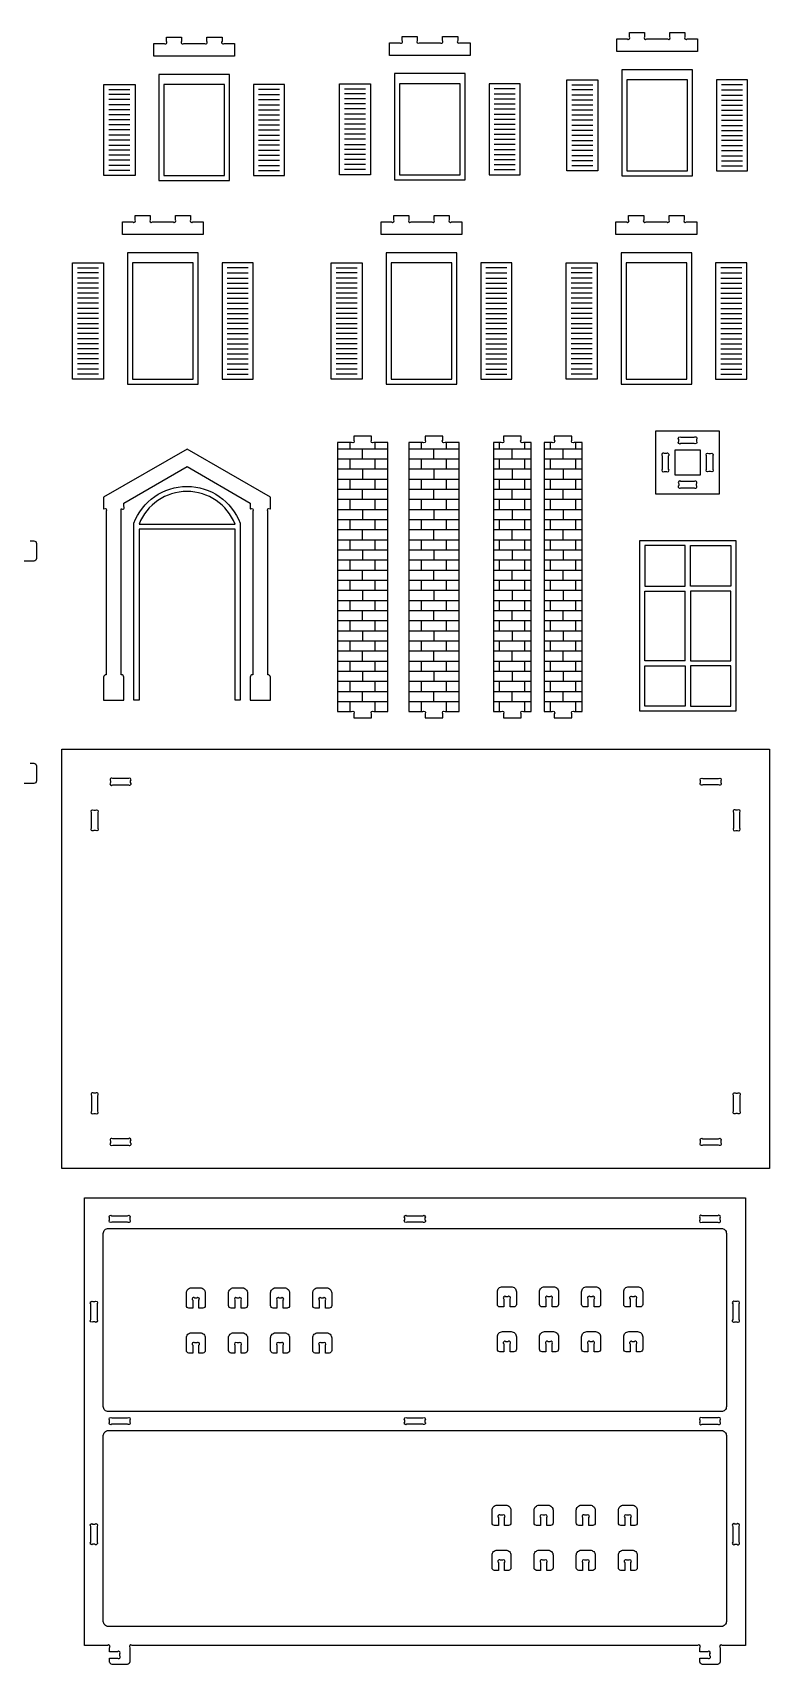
# Model space of a CAD drawing. Extents: x 7630.4 to 7674.1, y 670.5 to 702.8.
# Drawn here: x 7659.5 to 7674.08, y 670.5 to 702.78 of the extents above; entities that cross this region are included whole.
import ezdxf

# ---------------------------------------------------------------- set-up
doc = ezdxf.new("R2010")
doc.units = 0
doc.header["$MEASUREMENT"] = 0
doc.layers.add('LAYER1', color=18, linetype='CONTINUOUS')

msp = doc.modelspace()

# ---------------------------------------------------------------- linework, layer by layer
at = {"layer": 'LAYER1'}
for points in [[(7671.064, 702.405), (7671.064, 702.655), (7671.27, 702.655, 1), (7671.314, 702.7), (7671.314, 702.78), (7671.614, 702.78), (7671.614, 702.7, 1), (7671.658, 702.655), (7672.07, 702.655, 1), (7672.114, 702.7), (7672.114, 702.78), (7672.414, 702.78), (7672.414, 702.7, 1), (7672.458, 702.655), (7672.664, 702.655), (7672.664, 702.405)], [(7661.903, 702.315), (7661.903, 702.565), (7662.109, 702.565, 1), (7662.153, 702.609), (7662.153, 702.69), (7662.453, 702.69), (7662.453, 702.609, 1), (7662.497, 702.565), (7662.909, 702.565, 1), (7662.953, 702.609), (7662.953, 702.69), (7663.253, 702.69), (7663.253, 702.609, 1), (7663.297, 702.565), (7663.503, 702.565), (7663.503, 702.315)], [(7666.566, 702.329), (7666.566, 702.579), (7666.771, 702.579, 1), (7666.816, 702.623), (7666.816, 702.704), (7667.116, 702.704), (7667.116, 702.623, 1), (7667.16, 702.579), (7667.571, 702.579, 1), (7667.616, 702.623), (7667.616, 702.704), (7667.916, 702.704), (7667.916, 702.623, 1), (7667.96, 702.579), (7668.166, 702.579), (7668.166, 702.329)], [(7661.281, 698.786), (7661.281, 699.036), (7661.487, 699.036, 1), (7661.531, 699.08), (7661.531, 699.161), (7661.831, 699.161), (7661.831, 699.08, 1), (7661.875, 699.036), (7662.287, 699.036, 1), (7662.331, 699.08), (7662.331, 699.161), (7662.631, 699.161), (7662.631, 699.08, 1), (7662.675, 699.036), (7662.881, 699.036), (7662.881, 698.786)], [(7666.4, 698.786), (7666.4, 699.036), (7666.606, 699.036, 1), (7666.65, 699.08), (7666.65, 699.161), (7666.95, 699.161), (7666.95, 699.08, 1), (7666.994, 699.036), (7667.406, 699.036, 1), (7667.45, 699.08), (7667.45, 699.161), (7667.75, 699.161), (7667.75, 699.08, 1), (7667.794, 699.036), (7668, 699.036), (7668, 698.786)], [(7671.049, 698.786), (7671.049, 699.036), (7671.255, 699.036, 1), (7671.299, 699.08), (7671.299, 699.161), (7671.599, 699.161), (7671.599, 699.08, 1), (7671.643, 699.036), (7672.055, 699.036, 1), (7672.099, 699.08), (7672.099, 699.161), (7672.399, 699.161), (7672.399, 699.08, 1), (7672.443, 699.036), (7672.649, 699.036), (7672.649, 698.786)], [(7665.861, 694.8), (7665.861, 694.72, -1), (7665.817, 694.675), (7665.536, 694.675), (7665.536, 689.35), (7665.817, 689.35, -1), (7665.861, 689.306), (7665.861, 689.225), (7666.211, 689.225), (7666.211, 689.306, -1), (7666.256, 689.35), (7666.536, 689.35), (7666.536, 694.675), (7666.256, 694.675, -1), (7666.211, 694.72), (7666.211, 694.8)], [(7667.272, 694.8), (7667.272, 694.72, -1), (7667.227, 694.675), (7666.947, 694.675), (7666.947, 689.35), (7667.227, 689.35, -1), (7667.272, 689.306), (7667.272, 689.225), (7667.622, 689.225), (7667.622, 689.306, -1), (7667.666, 689.35), (7667.947, 689.35), (7667.947, 694.675), (7667.666, 694.675, -1), (7667.622, 694.72), (7667.622, 694.8)], [(7668.822, 694.8), (7668.822, 694.72, -1), (7668.778, 694.675), (7668.622, 694.675), (7668.622, 689.35), (7668.778, 689.35, -1), (7668.822, 689.306), (7668.822, 689.225), (7669.172, 689.225), (7669.172, 689.306, -1), (7669.216, 689.35), (7669.372, 689.35), (7669.372, 694.675), (7669.216, 694.675, -1), (7669.172, 694.72), (7669.172, 694.8)], [(7669.827, 694.8), (7669.827, 694.72, -1), (7669.783, 694.675), (7669.627, 694.675), (7669.627, 689.35), (7669.783, 689.35, -1), (7669.827, 689.306), (7669.827, 689.225), (7670.177, 689.225), (7670.177, 689.306, -1), (7670.221, 689.35), (7670.377, 689.35), (7670.377, 694.675), (7670.221, 694.675, -1), (7670.177, 694.72), (7670.177, 694.8)], [(7672.335, 694.777), (7672.596, 694.777, -1), (7672.64, 694.732), (7672.64, 694.696, -1), (7672.596, 694.652), (7672.335, 694.652, -1), (7672.29, 694.696), (7672.29, 694.732, -1)], [(7661.26, 690.078), (7661.26, 693.359), (7661.266, 693.359, 1), (7661.31, 693.404), (7661.31, 693.475), (7662.56, 694.197), (7663.81, 693.475), (7663.81, 693.359), (7663.816, 693.359, -1), (7663.86, 693.315), (7663.86, 690.078, 0.414214), (7663.81, 690.028), (7663.81, 689.578), (7664.21, 689.578), (7664.21, 690.028, 0.414214), (7664.16, 690.078), (7664.16, 693.315, -1), (7664.204, 693.359), (7664.21, 693.359), (7664.21, 693.59), (7662.56, 694.543), (7660.91, 693.59), (7660.91, 693.359), (7660.916, 693.359, -1), (7660.96, 693.315), (7660.96, 690.078, 0.414214), (7660.91, 690.028), (7660.91, 689.578), (7661.31, 689.578), (7661.31, 690.028, 0.414214)], [(7671.965, 694.407), (7671.965, 694.146, 1), (7672.01, 694.102), (7672.046, 694.102, 1), (7672.09, 694.146), (7672.09, 694.407, 1), (7672.046, 694.452), (7672.01, 694.452, 1)], [(7672.965, 694.407), (7672.965, 694.146, -1), (7672.921, 694.102), (7672.885, 694.102, -1), (7672.84, 694.146), (7672.84, 694.407, -1), (7672.885, 694.452), (7672.921, 694.452, -1)], [(7661.51, 689.578), (7661.51, 693.074, -0.694192), (7663.61, 693.074), (7663.61, 689.578), (7663.51, 689.578), (7663.51, 692.956), (7661.61, 692.956), (7661.61, 689.578)], [(7661.61, 693.056), (7663.51, 693.056, 0.681461)], [(7672.335, 693.777), (7672.596, 693.777, 1), (7672.64, 693.821), (7672.64, 693.857, 1), (7672.596, 693.902), (7672.335, 693.902, 1), (7672.29, 693.857), (7672.29, 693.821, 1)], [(7661.4, 688.024), (7661.089, 688.024, 1), (7661.044, 687.98), (7661.044, 687.944, 1), (7661.089, 687.899), (7661.4, 687.899, 1), (7661.444, 687.944), (7661.444, 687.98, 1)], [(7672.769, 688.024), (7673.08, 688.024, -1), (7673.124, 687.98), (7673.124, 687.944, -1), (7673.08, 687.899), (7672.769, 687.899, -1), (7672.724, 687.944), (7672.724, 687.98, -1)], [(7660.794, 687.355), (7660.794, 687.044, -1), (7660.75, 686.999), (7660.714, 686.999, -1), (7660.669, 687.044), (7660.669, 687.355, -1), (7660.714, 687.399), (7660.75, 687.399, -1)], [(7673.374, 687.355), (7673.374, 687.044, 1), (7673.419, 686.999), (7673.455, 686.999, 1), (7673.499, 687.044), (7673.499, 687.355, 1), (7673.455, 687.399), (7673.419, 687.399, 1)], [(7660.669, 681.755), (7660.669, 681.444, 1), (7660.714, 681.399), (7660.75, 681.399, 1), (7660.794, 681.444), (7660.794, 681.755, 1), (7660.75, 681.799), (7660.714, 681.799, 1)], [(7673.499, 681.755), (7673.499, 681.444, -1), (7673.455, 681.399), (7673.419, 681.399, -1), (7673.374, 681.444), (7673.374, 681.755, -1), (7673.419, 681.799), (7673.455, 681.799, -1)], [(7661.089, 680.774), (7661.4, 680.774, 1), (7661.444, 680.819), (7661.444, 680.855, 1), (7661.4, 680.899), (7661.089, 680.899, 1), (7661.044, 680.855), (7661.044, 680.819, 1)], [(7673.08, 680.774), (7672.769, 680.774, -1), (7672.724, 680.819), (7672.724, 680.855, -1), (7672.769, 680.899), (7673.08, 680.899, -1), (7673.124, 680.855), (7673.124, 680.819, -1)], [(7661.079, 670.502, -0.414214), (7661.029, 670.552), (7661.029, 670.627), (7661.184, 670.627, 1), (7661.229, 670.671), (7661.229, 670.707, 1), (7661.184, 670.752), (7661.029, 670.752), (7661.029, 670.832, 1), (7660.984, 670.877), (7660.529, 670.877), (7660.529, 679.729), (7673.609, 679.729), (7673.609, 670.877), (7673.153, 670.877, 1), (7673.109, 670.832), (7673.109, 670.552, -0.414214), (7673.059, 670.502), (7672.759, 670.502, -0.414214), (7672.709, 670.552), (7672.709, 670.627), (7672.864, 670.627, 1), (7672.909, 670.671), (7672.909, 670.707, 1), (7672.864, 670.752), (7672.709, 670.752), (7672.709, 670.832, 1), (7672.664, 670.877), (7661.473, 670.877, 1), (7661.429, 670.832), (7661.429, 670.552, -0.414214), (7661.379, 670.502)], [(7661.073, 679.377), (7661.384, 679.377, -1), (7661.429, 679.332), (7661.429, 679.296, -1), (7661.384, 679.252), (7661.073, 679.252, -1), (7661.029, 679.296), (7661.029, 679.332, -1)], [(7666.913, 679.377), (7667.224, 679.377, -1), (7667.269, 679.332), (7667.269, 679.296, -1), (7667.224, 679.252), (7666.913, 679.252, -1), (7666.869, 679.296), (7666.869, 679.332, -1)], [(7672.753, 679.252), (7673.064, 679.252, 1), (7673.109, 679.296), (7673.109, 679.332, 1), (7673.064, 679.377), (7672.753, 679.377, 1), (7672.709, 679.332), (7672.709, 679.296, 1)], [(7673.234, 679.027), (7673.234, 675.602, -0.414214), (7673.134, 675.502), (7661.004, 675.502, -0.414214), (7660.904, 675.602), (7660.904, 679.027, -0.414214), (7661.004, 679.127), (7673.134, 679.127, -0.414214)], [(7662.547, 677.599), (7662.547, 677.849, -0.414214), (7662.647, 677.949), (7662.822, 677.949, -0.414214), (7662.922, 677.849), (7662.922, 677.599, -0.414214), (7662.872, 677.549), (7662.797, 677.549), (7662.797, 677.704, 1), (7662.753, 677.749), (7662.716, 677.749, 1), (7662.672, 677.704), (7662.672, 677.549), (7662.597, 677.549, -0.414214)], [(7663.381, 677.599), (7663.381, 677.849, -0.414214), (7663.481, 677.949), (7663.656, 677.949, -0.414214), (7663.756, 677.849), (7663.756, 677.599, -0.414214), (7663.706, 677.549), (7663.631, 677.549), (7663.631, 677.704, 1), (7663.586, 677.749), (7663.55, 677.749, 1), (7663.506, 677.704), (7663.506, 677.549), (7663.431, 677.549, -0.414214)], [(7664.214, 677.599), (7664.214, 677.849, -0.414214), (7664.314, 677.949), (7664.489, 677.949, -0.414214), (7664.589, 677.849), (7664.589, 677.599, -0.414214), (7664.539, 677.549), (7664.464, 677.549), (7664.464, 677.704, 1), (7664.42, 677.749), (7664.383, 677.749, 1), (7664.339, 677.704), (7664.339, 677.549), (7664.264, 677.549, -0.414214)], [(7665.048, 677.599), (7665.048, 677.849, -0.414214), (7665.148, 677.949), (7665.323, 677.949, -0.414214), (7665.423, 677.849), (7665.423, 677.599, -0.414214), (7665.373, 677.549), (7665.298, 677.549), (7665.298, 677.704, 1), (7665.253, 677.749), (7665.217, 677.749, 1), (7665.173, 677.704), (7665.173, 677.549), (7665.098, 677.549, -0.414214)], [(7668.702, 677.623), (7668.702, 677.873, -0.414214), (7668.802, 677.973), (7668.977, 677.973, -0.414214), (7669.077, 677.873), (7669.077, 677.623, -0.414214), (7669.027, 677.573), (7668.952, 677.573), (7668.952, 677.729, 1), (7668.908, 677.773), (7668.871, 677.773, 1), (7668.827, 677.729), (7668.827, 677.573), (7668.752, 677.573, -0.414214)], [(7669.536, 677.623), (7669.536, 677.873, -0.414214), (7669.636, 677.973), (7669.811, 677.973, -0.414214), (7669.911, 677.873), (7669.911, 677.623, -0.414214), (7669.861, 677.573), (7669.786, 677.573), (7669.786, 677.729, 1), (7669.741, 677.773), (7669.705, 677.773, 1), (7669.661, 677.729), (7669.661, 677.573), (7669.586, 677.573, -0.414214)], [(7670.369, 677.623), (7670.369, 677.873, -0.414214), (7670.469, 677.973), (7670.644, 677.973, -0.414214), (7670.744, 677.873), (7670.744, 677.623, -0.414214), (7670.694, 677.573), (7670.619, 677.573), (7670.619, 677.729, 1), (7670.575, 677.773), (7670.538, 677.773, 1), (7670.494, 677.729), (7670.494, 677.573), (7670.419, 677.573, -0.414214)], [(7671.202, 677.623), (7671.202, 677.873, -0.414214), (7671.302, 677.973), (7671.477, 677.973, -0.414214), (7671.577, 677.873), (7671.577, 677.623, -0.414214), (7671.527, 677.573), (7671.452, 677.573), (7671.452, 677.729, 1), (7671.408, 677.773), (7671.372, 677.773, 1), (7671.327, 677.729), (7671.327, 677.573), (7671.252, 677.573, -0.414214)], [(7660.779, 677.632), (7660.779, 677.321, -1), (7660.734, 677.277), (7660.698, 677.277, -1), (7660.654, 677.321), (7660.654, 677.632, -1), (7660.698, 677.677), (7660.734, 677.677, -1)], [(7673.403, 677.277), (7673.439, 677.277, 1), (7673.484, 677.321), (7673.484, 677.632, 1), (7673.439, 677.677), (7673.403, 677.677, 1), (7673.359, 677.632), (7673.359, 677.321, 1)], [(7662.547, 676.71), (7662.547, 676.96, -0.414214), (7662.647, 677.06), (7662.822, 677.06, -0.414214), (7662.922, 676.96), (7662.922, 676.71, -0.414214), (7662.872, 676.66), (7662.797, 676.66), (7662.797, 676.815, 1), (7662.753, 676.86), (7662.716, 676.86, 1), (7662.672, 676.815), (7662.672, 676.66), (7662.597, 676.66, -0.414214)], [(7663.381, 676.71), (7663.381, 676.96, -0.414214), (7663.481, 677.06), (7663.656, 677.06, -0.414214), (7663.756, 676.96), (7663.756, 676.71, -0.414214), (7663.706, 676.66), (7663.631, 676.66), (7663.631, 676.815, 1), (7663.586, 676.86), (7663.55, 676.86, 1), (7663.506, 676.815), (7663.506, 676.66), (7663.431, 676.66, -0.414214)], [(7664.214, 676.71), (7664.214, 676.96, -0.414214), (7664.314, 677.06), (7664.489, 677.06, -0.414214), (7664.589, 676.96), (7664.589, 676.71, -0.414214), (7664.539, 676.66), (7664.464, 676.66), (7664.464, 676.815, 1), (7664.42, 676.86), (7664.383, 676.86, 1), (7664.339, 676.815), (7664.339, 676.66), (7664.264, 676.66, -0.414214)], [(7665.048, 676.71), (7665.048, 676.96, -0.414214), (7665.148, 677.06), (7665.323, 677.06, -0.414214), (7665.423, 676.96), (7665.423, 676.71, -0.414214), (7665.373, 676.66), (7665.298, 676.66), (7665.298, 676.815, 1), (7665.253, 676.86), (7665.217, 676.86, 1), (7665.173, 676.815), (7665.173, 676.66), (7665.098, 676.66, -0.414214)], [(7668.702, 676.734), (7668.702, 676.984, -0.414214), (7668.802, 677.084), (7668.977, 677.084, -0.414214), (7669.077, 676.984), (7669.077, 676.734, -0.414214), (7669.027, 676.684), (7668.952, 676.684), (7668.952, 676.84, 1), (7668.908, 676.884), (7668.871, 676.884, 1), (7668.827, 676.84), (7668.827, 676.684), (7668.752, 676.684, -0.414214)], [(7669.536, 676.734), (7669.536, 676.984, -0.414214), (7669.636, 677.084), (7669.811, 677.084, -0.414214), (7669.911, 676.984), (7669.911, 676.734, -0.414214), (7669.861, 676.684), (7669.786, 676.684), (7669.786, 676.84, 1), (7669.741, 676.884), (7669.705, 676.884, 1), (7669.661, 676.84), (7669.661, 676.684), (7669.586, 676.684, -0.414214)], [(7670.369, 676.734), (7670.369, 676.984, -0.414214), (7670.469, 677.084), (7670.644, 677.084, -0.414214), (7670.744, 676.984), (7670.744, 676.734, -0.414214), (7670.694, 676.684), (7670.619, 676.684), (7670.619, 676.84, 1), (7670.575, 676.884), (7670.538, 676.884, 1), (7670.494, 676.84), (7670.494, 676.684), (7670.419, 676.684, -0.414214)], [(7671.202, 676.734), (7671.202, 676.984, -0.414214), (7671.302, 677.084), (7671.477, 677.084, -0.414214), (7671.577, 676.984), (7671.577, 676.734, -0.414214), (7671.527, 676.684), (7671.452, 676.684), (7671.452, 676.84, 1), (7671.408, 676.884), (7671.372, 676.884, 1), (7671.327, 676.84), (7671.327, 676.684), (7671.252, 676.684, -0.414214)], [(7661.384, 675.252), (7661.073, 675.252, -1), (7661.029, 675.296), (7661.029, 675.332, -1), (7661.073, 675.377), (7661.384, 675.377, -1), (7661.429, 675.332), (7661.429, 675.296, -1)], [(7666.913, 675.377), (7667.224, 675.377, -1), (7667.269, 675.332), (7667.269, 675.296, -1), (7667.224, 675.252), (7666.913, 675.252, -1), (7666.869, 675.296), (7666.869, 675.332, -1)], [(7672.753, 675.252), (7673.064, 675.252, 1), (7673.109, 675.296), (7673.109, 675.332, 1), (7673.064, 675.377), (7672.753, 675.377, 1), (7672.709, 675.332), (7672.709, 675.296, 1)], [(7660.904, 675.027, -0.414214), (7661.004, 675.127), (7673.134, 675.127, -0.414214), (7673.234, 675.027), (7673.234, 671.352, -0.414214), (7673.134, 671.252), (7661.004, 671.252, -0.414214), (7660.904, 671.352)], [(7668.596, 673.3), (7668.596, 673.55, -0.414214), (7668.696, 673.65), (7668.871, 673.65, -0.414214), (7668.971, 673.55), (7668.971, 673.3, -0.414214), (7668.921, 673.25), (7668.846, 673.25), (7668.846, 673.406, 1), (7668.802, 673.45), (7668.765, 673.45, 1), (7668.721, 673.406), (7668.721, 673.25), (7668.646, 673.25, -0.414214)], [(7669.429, 673.3), (7669.429, 673.55, -0.414214), (7669.529, 673.65), (7669.704, 673.65, -0.414214), (7669.804, 673.55), (7669.804, 673.3, -0.414214), (7669.754, 673.25), (7669.679, 673.25), (7669.679, 673.406, 1), (7669.635, 673.45), (7669.599, 673.45, 1), (7669.554, 673.406), (7669.554, 673.25), (7669.479, 673.25, -0.414214)], [(7670.263, 673.3), (7670.263, 673.55, -0.414214), (7670.363, 673.65), (7670.538, 673.65, -0.414214), (7670.638, 673.55), (7670.638, 673.3, -0.414214), (7670.588, 673.25), (7670.513, 673.25), (7670.513, 673.406, 1), (7670.469, 673.45), (7670.432, 673.45, 1), (7670.388, 673.406), (7670.388, 673.25), (7670.313, 673.25, -0.414214)], [(7671.096, 673.3), (7671.096, 673.55, -0.414214), (7671.196, 673.65), (7671.371, 673.65, -0.414214), (7671.471, 673.55), (7671.471, 673.3, -0.414214), (7671.421, 673.25), (7671.346, 673.25), (7671.346, 673.406, 1), (7671.302, 673.45), (7671.266, 673.45, 1), (7671.221, 673.406), (7671.221, 673.25), (7671.146, 673.25, -0.414214)], [(7660.779, 673.232), (7660.779, 672.921, -1), (7660.734, 672.877), (7660.698, 672.877, -1), (7660.654, 672.921), (7660.654, 673.232, -1), (7660.698, 673.277), (7660.734, 673.277, -1)], [(7673.359, 673.232), (7673.359, 672.921, 1), (7673.403, 672.877), (7673.439, 672.877, 1), (7673.484, 672.921), (7673.484, 673.232, 1), (7673.439, 673.277), (7673.403, 673.277, 1)], [(7668.596, 672.411), (7668.596, 672.661, -0.414214), (7668.696, 672.761), (7668.871, 672.761, -0.414214), (7668.971, 672.661), (7668.971, 672.411, -0.414214), (7668.921, 672.361), (7668.846, 672.361), (7668.846, 672.517, 1), (7668.802, 672.561), (7668.765, 672.561, 1), (7668.721, 672.517), (7668.721, 672.361), (7668.646, 672.361, -0.414214)], [(7669.429, 672.411), (7669.429, 672.661, -0.414214), (7669.529, 672.761), (7669.704, 672.761, -0.414214), (7669.804, 672.661), (7669.804, 672.411, -0.414214), (7669.754, 672.361), (7669.679, 672.361), (7669.679, 672.517, 1), (7669.635, 672.561), (7669.599, 672.561, 1), (7669.554, 672.517), (7669.554, 672.361), (7669.479, 672.361, -0.414214)], [(7670.263, 672.411), (7670.263, 672.661, -0.414214), (7670.363, 672.761), (7670.538, 672.761, -0.414214), (7670.638, 672.661), (7670.638, 672.411, -0.414214), (7670.588, 672.361), (7670.513, 672.361), (7670.513, 672.517, 1), (7670.469, 672.561), (7670.432, 672.561, 1), (7670.388, 672.517), (7670.388, 672.361), (7670.313, 672.361, -0.414214)], [(7671.096, 672.411), (7671.096, 672.661, -0.414214), (7671.196, 672.761), (7671.371, 672.761, -0.414214), (7671.471, 672.661), (7671.471, 672.411, -0.414214), (7671.421, 672.361), (7671.346, 672.361), (7671.346, 672.517, 1), (7671.302, 672.561), (7671.266, 672.561, 1), (7671.221, 672.517), (7671.221, 672.361), (7671.146, 672.361, -0.414214)]]:
    msp.add_lwpolyline(points, format="xyb", close=True, dxfattribs=at)
for points in [[(7660.914, 701.755), (7661.531, 701.755), (7661.531, 699.955), (7660.914, 699.955)], [(7663.403, 701.955), (7662.003, 701.955), (7662.003, 699.855), (7663.403, 699.855)], [(7663.303, 701.755), (7662.103, 701.755), (7662.103, 699.955), (7663.303, 699.955)], [(7664.491, 701.755), (7663.875, 701.755), (7663.875, 699.955), (7664.491, 699.955)], [(7665.577, 701.77), (7666.194, 701.77), (7666.194, 699.97), (7665.577, 699.97)], [(7668.066, 701.97), (7666.666, 701.97), (7666.666, 699.87), (7668.066, 699.87)], [(7667.966, 701.77), (7666.766, 701.77), (7666.766, 699.97), (7667.966, 699.97)], [(7669.154, 701.77), (7668.538, 701.77), (7668.538, 699.97), (7669.154, 699.97)], [(7670.076, 701.846), (7670.692, 701.846), (7670.692, 700.046), (7670.076, 700.046)], [(7672.564, 702.046), (7671.164, 702.046), (7671.164, 699.946), (7672.564, 699.946)], [(7672.464, 701.846), (7671.264, 701.846), (7671.264, 700.046), (7672.464, 700.046)], [(7673.652, 701.846), (7673.036, 701.846), (7673.036, 700.046), (7673.652, 700.046)], [(7660.293, 698.226), (7660.909, 698.226), (7660.909, 695.926), (7660.293, 695.926)], [(7662.781, 698.426), (7661.381, 698.426), (7661.381, 695.826), (7662.781, 695.826)], [(7662.681, 698.226), (7661.481, 698.226), (7661.481, 695.926), (7662.681, 695.926)], [(7663.87, 698.226), (7663.253, 698.226), (7663.253, 695.926), (7663.87, 695.926)], [(7665.412, 698.226), (7666.028, 698.226), (7666.028, 695.926), (7665.412, 695.926)], [(7667.9, 698.426), (7666.5, 698.426), (7666.5, 695.826), (7667.9, 695.826)], [(7667.8, 698.226), (7666.6, 698.226), (7666.6, 695.926), (7667.8, 695.926)], [(7668.988, 698.226), (7668.372, 698.226), (7668.372, 695.926), (7668.988, 695.926)], [(7670.06, 698.226), (7670.677, 698.226), (7670.677, 695.926), (7670.06, 695.926)], [(7672.549, 698.426), (7671.149, 698.426), (7671.149, 695.826), (7672.549, 695.826)], [(7672.449, 698.226), (7671.249, 698.226), (7671.249, 695.926), (7672.449, 695.926)], [(7673.637, 698.226), (7673.021, 698.226), (7673.021, 695.926), (7673.637, 695.926)], [(7673.09, 694.902), (7673.09, 693.652), (7671.84, 693.652), (7671.84, 694.902)], [(7672.217, 694.525), (7672.714, 694.525), (7672.714, 694.028), (7672.217, 694.028)], [(7671.521, 692.733), (7673.421, 692.733), (7673.421, 689.355), (7671.521, 689.355)], [(7671.621, 692.633), (7671.621, 691.833), (7672.421, 691.833), (7672.421, 692.633)], [(7672.521, 691.833), (7672.521, 692.633), (7673.321, 692.633), (7673.321, 691.833)], [(7672.521, 690.355), (7673.321, 690.355), (7673.321, 691.733), (7672.521, 691.733)], [(7671.621, 690.255), (7672.421, 690.255), (7672.421, 689.455), (7671.621, 689.455)], [(7672.521, 689.455), (7673.321, 689.455), (7673.321, 690.255), (7672.521, 690.255)], [(7660.084, 688.609), (7674.084, 688.609), (7674.084, 680.314), (7660.084, 680.314)]]:
    msp.add_lwpolyline(points, close=True, dxfattribs=at)
for points in [[(7670.176, 701.746), (7670.592, 701.746)], [(7673.552, 701.746), (7673.136, 701.746)], [(7661.014, 701.655), (7661.431, 701.655)], [(7661.431, 701.555), (7661.014, 701.555)], [(7661.431, 701.455), (7661.014, 701.455)], [(7664.391, 701.655), (7663.975, 701.655)], [(7663.975, 701.555), (7664.391, 701.555)], [(7663.975, 701.455), (7664.391, 701.455)], [(7665.677, 701.67), (7666.094, 701.67)], [(7666.094, 701.57), (7665.677, 701.57)], [(7666.094, 701.47), (7665.677, 701.47)], [(7669.054, 701.67), (7668.638, 701.67)], [(7668.638, 701.57), (7669.054, 701.57)], [(7668.638, 701.47), (7669.054, 701.47)], [(7670.592, 701.646), (7670.176, 701.646)], [(7670.592, 701.546), (7670.176, 701.546)], [(7670.592, 701.446), (7670.176, 701.446)], [(7673.136, 701.646), (7673.552, 701.646)], [(7673.136, 701.546), (7673.552, 701.546)], [(7673.136, 701.446), (7673.552, 701.446)], [(7661.431, 701.355), (7661.014, 701.355)], [(7661.431, 701.255), (7661.014, 701.255)], [(7661.431, 701.155), (7661.014, 701.155)], [(7663.975, 701.355), (7664.391, 701.355)], [(7663.975, 701.255), (7664.391, 701.255)], [(7663.975, 701.155), (7664.391, 701.155)], [(7666.094, 701.37), (7665.677, 701.37)], [(7666.094, 701.27), (7665.677, 701.27)], [(7666.094, 701.17), (7665.677, 701.17)], [(7668.638, 701.37), (7669.054, 701.37)], [(7668.638, 701.27), (7669.054, 701.27)], [(7668.638, 701.17), (7669.054, 701.17)], [(7670.592, 701.346), (7670.176, 701.346)], [(7670.592, 701.246), (7670.176, 701.246)], [(7670.592, 701.146), (7670.176, 701.146)], [(7673.136, 701.346), (7673.552, 701.346)], [(7673.136, 701.246), (7673.552, 701.246)], [(7673.136, 701.146), (7673.552, 701.146)], [(7661.431, 701.055), (7661.014, 701.055)], [(7661.431, 700.955), (7661.014, 700.955)], [(7661.431, 700.855), (7661.014, 700.855)], [(7663.975, 701.055), (7664.391, 701.055)], [(7663.975, 700.955), (7664.391, 700.955)], [(7663.975, 700.855), (7664.391, 700.855)], [(7666.094, 701.07), (7665.677, 701.07)], [(7666.094, 700.97), (7665.677, 700.97)], [(7666.094, 700.87), (7665.677, 700.87)], [(7668.638, 701.07), (7669.054, 701.07)], [(7668.638, 700.97), (7669.054, 700.97)], [(7668.638, 700.87), (7669.054, 700.87)], [(7670.592, 701.046), (7670.176, 701.046)], [(7670.592, 700.946), (7670.176, 700.946)], [(7670.592, 700.846), (7670.176, 700.846)], [(7673.136, 701.046), (7673.552, 701.046)], [(7673.136, 700.946), (7673.552, 700.946)], [(7673.136, 700.846), (7673.552, 700.846)], [(7661.431, 700.755), (7661.014, 700.755)], [(7661.431, 700.655), (7661.014, 700.655)], [(7661.014, 700.555), (7661.431, 700.555)], [(7661.431, 700.455), (7661.014, 700.455)], [(7663.975, 700.755), (7664.391, 700.755)], [(7663.975, 700.655), (7664.391, 700.655)], [(7664.391, 700.555), (7663.975, 700.555)], [(7663.975, 700.455), (7664.391, 700.455)], [(7666.094, 700.77), (7665.677, 700.77)], [(7666.094, 700.67), (7665.677, 700.67)], [(7665.677, 700.57), (7666.094, 700.57)], [(7666.094, 700.47), (7665.677, 700.47)], [(7668.638, 700.77), (7669.054, 700.77)], [(7668.638, 700.67), (7669.054, 700.67)], [(7669.054, 700.57), (7668.638, 700.57)], [(7668.638, 700.47), (7669.054, 700.47)], [(7670.592, 700.746), (7670.176, 700.746)], [(7670.176, 700.646), (7670.592, 700.646)], [(7670.592, 700.546), (7670.176, 700.546)], [(7673.136, 700.746), (7673.552, 700.746)], [(7673.552, 700.646), (7673.136, 700.646)], [(7673.136, 700.546), (7673.552, 700.546)], [(7661.431, 700.355), (7661.014, 700.355)], [(7661.431, 700.255), (7661.014, 700.255)], [(7661.431, 700.155), (7661.014, 700.155)], [(7663.975, 700.355), (7664.391, 700.355)], [(7663.975, 700.255), (7664.391, 700.255)], [(7663.975, 700.155), (7664.391, 700.155)], [(7666.094, 700.37), (7665.677, 700.37)], [(7666.094, 700.27), (7665.677, 700.27)], [(7666.094, 700.17), (7665.677, 700.17)], [(7668.638, 700.37), (7669.054, 700.37)], [(7668.638, 700.27), (7669.054, 700.27)], [(7668.638, 700.17), (7669.054, 700.17)], [(7670.592, 700.446), (7670.176, 700.446)], [(7670.592, 700.346), (7670.176, 700.346)], [(7670.592, 700.246), (7670.176, 700.246)], [(7670.592, 700.146), (7670.176, 700.146)], [(7673.136, 700.446), (7673.552, 700.446)], [(7673.136, 700.346), (7673.552, 700.346)], [(7673.136, 700.246), (7673.552, 700.246)], [(7673.136, 700.146), (7673.552, 700.146)], [(7661.431, 700.055), (7661.014, 700.055)], [(7663.975, 700.055), (7664.391, 700.055)], [(7666.094, 700.07), (7665.677, 700.07)], [(7668.638, 700.07), (7669.054, 700.07)], [(7660.393, 698.126), (7660.809, 698.126)], [(7660.809, 698.026), (7660.393, 698.026)], [(7660.809, 697.926), (7660.393, 697.926)], [(7663.77, 698.126), (7663.353, 698.126)], [(7663.353, 698.026), (7663.77, 698.026)], [(7663.353, 697.926), (7663.77, 697.926)], [(7665.512, 698.126), (7665.928, 698.126)], [(7665.928, 698.026), (7665.512, 698.026)], [(7665.928, 697.926), (7665.512, 697.926)], [(7668.888, 698.126), (7668.472, 698.126)], [(7668.472, 698.026), (7668.888, 698.026)], [(7668.472, 697.926), (7668.888, 697.926)], [(7670.16, 698.126), (7670.577, 698.126)], [(7670.577, 698.026), (7670.16, 698.026)], [(7670.577, 697.926), (7670.16, 697.926)], [(7673.537, 698.126), (7673.121, 698.126)], [(7673.121, 698.026), (7673.537, 698.026)], [(7673.121, 697.926), (7673.537, 697.926)], [(7660.809, 697.826), (7660.393, 697.826)], [(7660.809, 697.726), (7660.393, 697.726)], [(7660.809, 697.626), (7660.393, 697.626)], [(7663.353, 697.826), (7663.77, 697.826)], [(7663.353, 697.726), (7663.77, 697.726)], [(7663.353, 697.626), (7663.77, 697.626)], [(7665.928, 697.826), (7665.512, 697.826)], [(7665.928, 697.726), (7665.512, 697.726)], [(7665.928, 697.626), (7665.512, 697.626)], [(7668.472, 697.826), (7668.888, 697.826)], [(7668.472, 697.726), (7668.888, 697.726)], [(7668.472, 697.626), (7668.888, 697.626)], [(7670.577, 697.826), (7670.16, 697.826)], [(7670.577, 697.726), (7670.16, 697.726)], [(7670.577, 697.626), (7670.16, 697.626)], [(7673.121, 697.826), (7673.537, 697.826)], [(7673.121, 697.726), (7673.537, 697.726)], [(7673.121, 697.626), (7673.537, 697.626)], [(7660.809, 697.526), (7660.393, 697.526)], [(7660.809, 697.426), (7660.393, 697.426)], [(7660.809, 697.326), (7660.393, 697.326)], [(7660.809, 697.226), (7660.393, 697.226)], [(7663.353, 697.526), (7663.77, 697.526)], [(7663.353, 697.426), (7663.77, 697.426)], [(7663.353, 697.326), (7663.77, 697.326)], [(7663.353, 697.226), (7663.77, 697.226)], [(7665.928, 697.526), (7665.512, 697.526)], [(7665.928, 697.426), (7665.512, 697.426)], [(7665.928, 697.326), (7665.512, 697.326)], [(7665.928, 697.226), (7665.512, 697.226)], [(7668.472, 697.526), (7668.888, 697.526)], [(7668.472, 697.426), (7668.888, 697.426)], [(7668.472, 697.326), (7668.888, 697.326)], [(7668.472, 697.226), (7668.888, 697.226)], [(7670.577, 697.526), (7670.16, 697.526)], [(7670.577, 697.426), (7670.16, 697.426)], [(7670.577, 697.326), (7670.16, 697.326)], [(7670.577, 697.226), (7670.16, 697.226)], [(7673.121, 697.526), (7673.537, 697.526)], [(7673.121, 697.426), (7673.537, 697.426)], [(7673.121, 697.326), (7673.537, 697.326)], [(7673.121, 697.226), (7673.537, 697.226)], [(7660.809, 697.126), (7660.393, 697.126)], [(7660.393, 697.026), (7660.809, 697.026)], [(7660.809, 696.926), (7660.393, 696.926)], [(7663.353, 697.126), (7663.77, 697.126)], [(7663.77, 697.026), (7663.353, 697.026)], [(7663.353, 696.926), (7663.77, 696.926)], [(7665.928, 697.126), (7665.512, 697.126)], [(7665.512, 697.026), (7665.928, 697.026)], [(7665.928, 696.926), (7665.512, 696.926)], [(7668.472, 697.126), (7668.888, 697.126)], [(7668.888, 697.026), (7668.472, 697.026)], [(7668.472, 696.926), (7668.888, 696.926)], [(7670.577, 697.126), (7670.16, 697.126)], [(7670.16, 697.026), (7670.577, 697.026)], [(7670.577, 696.926), (7670.16, 696.926)], [(7673.121, 697.126), (7673.537, 697.126)], [(7673.537, 697.026), (7673.121, 697.026)], [(7673.121, 696.926), (7673.537, 696.926)], [(7660.809, 696.826), (7660.393, 696.826)], [(7660.809, 696.726), (7660.393, 696.726)], [(7660.809, 696.626), (7660.393, 696.626)], [(7663.353, 696.826), (7663.77, 696.826)], [(7663.353, 696.726), (7663.77, 696.726)], [(7663.353, 696.626), (7663.77, 696.626)], [(7665.928, 696.826), (7665.512, 696.826)], [(7665.928, 696.726), (7665.512, 696.726)], [(7665.928, 696.626), (7665.512, 696.626)], [(7668.472, 696.826), (7668.888, 696.826)], [(7668.472, 696.726), (7668.888, 696.726)], [(7668.472, 696.626), (7668.888, 696.626)], [(7670.577, 696.826), (7670.16, 696.826)], [(7670.577, 696.726), (7670.16, 696.726)], [(7670.577, 696.626), (7670.16, 696.626)], [(7673.121, 696.826), (7673.537, 696.826)], [(7673.121, 696.726), (7673.537, 696.726)], [(7673.121, 696.626), (7673.537, 696.626)], [(7660.809, 696.526), (7660.393, 696.526)], [(7660.809, 696.426), (7660.393, 696.426)], [(7660.809, 696.326), (7660.393, 696.326)], [(7663.353, 696.526), (7663.77, 696.526)], [(7663.353, 696.426), (7663.77, 696.426)], [(7663.353, 696.326), (7663.77, 696.326)], [(7665.928, 696.526), (7665.512, 696.526)], [(7665.928, 696.426), (7665.512, 696.426)], [(7665.928, 696.326), (7665.512, 696.326)], [(7668.472, 696.526), (7668.888, 696.526)], [(7668.472, 696.426), (7668.888, 696.426)], [(7668.472, 696.326), (7668.888, 696.326)], [(7670.577, 696.526), (7670.16, 696.526)], [(7670.577, 696.426), (7670.16, 696.426)], [(7670.577, 696.326), (7670.16, 696.326)], [(7673.121, 696.526), (7673.537, 696.526)], [(7673.121, 696.426), (7673.537, 696.426)], [(7673.121, 696.326), (7673.537, 696.326)], [(7660.809, 696.226), (7660.393, 696.226)], [(7660.809, 696.126), (7660.393, 696.126)], [(7660.809, 696.026), (7660.393, 696.026)], [(7663.353, 696.226), (7663.77, 696.226)], [(7663.353, 696.126), (7663.77, 696.126)], [(7663.353, 696.026), (7663.77, 696.026)], [(7665.928, 696.226), (7665.512, 696.226)], [(7665.928, 696.126), (7665.512, 696.126)], [(7665.928, 696.026), (7665.512, 696.026)], [(7668.472, 696.226), (7668.888, 696.226)], [(7668.472, 696.126), (7668.888, 696.126)], [(7668.472, 696.026), (7668.888, 696.026)], [(7670.577, 696.226), (7670.16, 696.226)], [(7670.577, 696.126), (7670.16, 696.126)], [(7670.577, 696.026), (7670.16, 696.026)], [(7673.121, 696.226), (7673.537, 696.226)], [(7673.121, 696.126), (7673.537, 696.126)], [(7673.121, 696.026), (7673.537, 696.026)], [(7665.786, 694.55), (7665.786, 694.675)], [(7666.286, 694.55), (7666.286, 694.675)], [(7667.197, 694.55), (7667.197, 694.675)], [(7667.697, 694.55), (7667.697, 694.675)], [(7668.747, 694.55), (7668.747, 694.675)], [(7669.247, 694.55), (7669.247, 694.675)], [(7669.752, 694.55), (7669.752, 694.675)], [(7670.252, 694.55), (7670.252, 694.675)], [(7665.536, 694.55), (7666.536, 694.55)], [(7665.536, 694.35), (7666.536, 694.35)], [(7665.786, 694.15), (7665.786, 694.35)], [(7666.036, 694.35), (7666.036, 694.55)], [(7666.286, 694.15), (7666.286, 694.35)], [(7666.947, 694.55), (7667.947, 694.55)], [(7666.947, 694.35), (7667.947, 694.35)], [(7667.197, 694.15), (7667.197, 694.35)], [(7667.447, 694.35), (7667.447, 694.55)], [(7667.697, 694.15), (7667.697, 694.35)], [(7668.622, 694.55), (7669.372, 694.55)], [(7668.622, 694.35), (7669.372, 694.35)], [(7668.747, 694.15), (7668.747, 694.35)], [(7668.997, 694.35), (7668.997, 694.55)], [(7669.247, 694.15), (7669.247, 694.35)], [(7669.627, 694.55), (7670.377, 694.55)], [(7669.627, 694.35), (7670.377, 694.35)], [(7669.752, 694.15), (7669.752, 694.35)], [(7670.002, 694.35), (7670.002, 694.55)], [(7670.252, 694.15), (7670.252, 694.35)], [(7665.536, 694.15), (7666.536, 694.15)], [(7666.036, 694.15), (7666.036, 693.95)], [(7666.947, 694.15), (7667.947, 694.15)], [(7667.447, 694.15), (7667.447, 693.95)], [(7668.622, 694.15), (7669.372, 694.15)], [(7668.997, 694.15), (7668.997, 693.95)], [(7669.627, 694.15), (7670.377, 694.15)], [(7670.002, 694.15), (7670.002, 693.95)], [(7665.536, 693.95), (7666.536, 693.95)], [(7665.536, 693.75), (7666.536, 693.75)], [(7665.786, 693.75), (7665.786, 693.95)], [(7666.036, 693.55), (7666.036, 693.75)], [(7666.286, 693.75), (7666.286, 693.95)], [(7666.947, 693.95), (7667.947, 693.95)], [(7666.947, 693.75), (7667.947, 693.75)], [(7667.197, 693.75), (7667.197, 693.95)], [(7667.447, 693.55), (7667.447, 693.75)], [(7667.697, 693.75), (7667.697, 693.95)], [(7668.622, 693.95), (7669.372, 693.95)], [(7668.622, 693.75), (7669.372, 693.75)], [(7668.747, 693.75), (7668.747, 693.95)], [(7668.997, 693.55), (7668.997, 693.75)], [(7669.247, 693.75), (7669.247, 693.95)], [(7669.627, 693.95), (7670.377, 693.95)], [(7669.627, 693.75), (7670.377, 693.75)], [(7669.752, 693.75), (7669.752, 693.95)], [(7670.002, 693.55), (7670.002, 693.75)], [(7670.252, 693.75), (7670.252, 693.95)], [(7665.536, 693.55), (7666.536, 693.55)], [(7665.536, 693.35), (7666.536, 693.35)], [(7665.786, 693.35), (7665.786, 693.55)], [(7666.036, 693.35), (7666.036, 693.15)], [(7666.286, 693.35), (7666.286, 693.55)], [(7666.947, 693.55), (7667.947, 693.55)], [(7666.947, 693.35), (7667.947, 693.35)], [(7667.197, 693.35), (7667.197, 693.55)], [(7667.447, 693.35), (7667.447, 693.15)], [(7667.697, 693.35), (7667.697, 693.55)], [(7668.622, 693.55), (7669.372, 693.55)], [(7668.622, 693.35), (7669.372, 693.35)], [(7668.747, 693.35), (7668.747, 693.55)], [(7668.997, 693.35), (7668.997, 693.15)], [(7669.247, 693.35), (7669.247, 693.55)], [(7669.627, 693.55), (7670.377, 693.55)], [(7669.627, 693.35), (7670.377, 693.35)], [(7669.752, 693.35), (7669.752, 693.55)], [(7670.002, 693.35), (7670.002, 693.15)], [(7670.252, 693.35), (7670.252, 693.55)], [(7665.536, 693.15), (7666.536, 693.15)], [(7665.786, 692.95), (7665.786, 693.15)], [(7666.286, 692.95), (7666.286, 693.15)], [(7666.947, 693.15), (7667.947, 693.15)], [(7667.197, 692.95), (7667.197, 693.15)], [(7667.697, 692.95), (7667.697, 693.15)], [(7668.622, 693.15), (7669.372, 693.15)], [(7668.747, 692.95), (7668.747, 693.15)], [(7669.247, 692.95), (7669.247, 693.15)], [(7669.627, 693.15), (7670.377, 693.15)], [(7669.752, 692.95), (7669.752, 693.15)], [(7670.252, 692.95), (7670.252, 693.15)], [(7665.536, 692.95), (7666.536, 692.95)], [(7665.536, 692.75), (7666.536, 692.75)], [(7665.786, 692.55), (7665.786, 692.75)], [(7666.036, 692.75), (7666.036, 692.95)], [(7666.286, 692.55), (7666.286, 692.75)], [(7666.947, 692.95), (7667.947, 692.95)], [(7666.947, 692.75), (7667.947, 692.75)], [(7667.197, 692.55), (7667.197, 692.75)], [(7667.447, 692.75), (7667.447, 692.95)], [(7667.697, 692.55), (7667.697, 692.75)], [(7668.622, 692.95), (7669.372, 692.95)], [(7668.622, 692.75), (7669.372, 692.75)], [(7668.747, 692.55), (7668.747, 692.75)], [(7668.997, 692.75), (7668.997, 692.95)], [(7669.247, 692.55), (7669.247, 692.75)], [(7669.627, 692.95), (7670.377, 692.95)], [(7669.627, 692.75), (7670.377, 692.75)], [(7669.752, 692.55), (7669.752, 692.75)], [(7670.002, 692.75), (7670.002, 692.95)], [(7670.252, 692.55), (7670.252, 692.75)], [(7665.536, 692.55), (7666.536, 692.55)], [(7666.036, 692.55), (7666.036, 692.35)], [(7666.947, 692.55), (7667.947, 692.55)], [(7667.447, 692.55), (7667.447, 692.35)], [(7668.622, 692.55), (7669.372, 692.55)], [(7668.997, 692.55), (7668.997, 692.35)], [(7669.627, 692.55), (7670.377, 692.55)], [(7670.002, 692.55), (7670.002, 692.35)], [(7665.536, 692.35), (7666.536, 692.35)], [(7665.536, 692.15), (7666.536, 692.15)], [(7665.786, 692.15), (7665.786, 692.35)], [(7666.036, 691.95), (7666.036, 692.15)], [(7666.286, 692.15), (7666.286, 692.35)], [(7666.947, 692.35), (7667.947, 692.35)], [(7666.947, 692.15), (7667.947, 692.15)], [(7667.197, 692.15), (7667.197, 692.35)], [(7667.447, 691.95), (7667.447, 692.15)], [(7667.697, 692.15), (7667.697, 692.35)], [(7668.622, 692.35), (7669.372, 692.35)], [(7668.622, 692.15), (7669.372, 692.15)], [(7668.747, 692.15), (7668.747, 692.35)], [(7668.997, 691.95), (7668.997, 692.15)], [(7669.247, 692.15), (7669.247, 692.35)], [(7669.627, 692.35), (7670.377, 692.35)], [(7669.627, 692.15), (7670.377, 692.15)], [(7669.752, 692.15), (7669.752, 692.35)], [(7670.002, 691.95), (7670.002, 692.15)], [(7670.252, 692.15), (7670.252, 692.35)], [(7665.536, 691.95), (7666.536, 691.95)], [(7665.536, 691.75), (7666.536, 691.75)], [(7665.786, 691.75), (7665.786, 691.95)], [(7666.036, 691.75), (7666.036, 691.55)], [(7666.286, 691.75), (7666.286, 691.95)], [(7666.947, 691.95), (7667.947, 691.95)], [(7666.947, 691.75), (7667.947, 691.75)], [(7667.197, 691.75), (7667.197, 691.95)], [(7667.447, 691.75), (7667.447, 691.55)], [(7667.697, 691.75), (7667.697, 691.95)], [(7668.622, 691.95), (7669.372, 691.95)], [(7668.622, 691.75), (7669.372, 691.75)], [(7668.747, 691.75), (7668.747, 691.95)], [(7668.997, 691.75), (7668.997, 691.55)], [(7669.247, 691.75), (7669.247, 691.95)], [(7669.627, 691.95), (7670.377, 691.95)], [(7669.627, 691.75), (7670.377, 691.75)], [(7669.752, 691.75), (7669.752, 691.95)], [(7670.002, 691.75), (7670.002, 691.55)], [(7670.252, 691.75), (7670.252, 691.95)], [(7665.536, 691.55), (7666.536, 691.55)], [(7665.786, 691.35), (7665.786, 691.55)], [(7666.286, 691.35), (7666.286, 691.55)], [(7666.947, 691.55), (7667.947, 691.55)], [(7667.197, 691.35), (7667.197, 691.55)], [(7667.697, 691.35), (7667.697, 691.55)], [(7668.622, 691.55), (7669.372, 691.55)], [(7668.747, 691.35), (7668.747, 691.55)], [(7669.247, 691.35), (7669.247, 691.55)], [(7669.627, 691.55), (7670.377, 691.55)], [(7669.752, 691.35), (7669.752, 691.55)], [(7670.252, 691.35), (7670.252, 691.55)], [(7672.421, 690.355), (7671.621, 690.355), (7671.621, 691.733), (7672.421, 691.733)], [(7672.421, 690.355), (7672.421, 691.733)], [(7665.536, 691.35), (7666.536, 691.35)], [(7665.536, 691.15), (7666.536, 691.15)], [(7665.786, 690.95), (7665.786, 691.15)], [(7666.036, 691.15), (7666.036, 691.35)], [(7666.286, 690.95), (7666.286, 691.15)], [(7666.947, 691.35), (7667.947, 691.35)], [(7666.947, 691.15), (7667.947, 691.15)], [(7667.197, 690.95), (7667.197, 691.15)], [(7667.447, 691.15), (7667.447, 691.35)], [(7667.697, 690.95), (7667.697, 691.15)], [(7668.622, 691.35), (7669.372, 691.35)], [(7668.622, 691.15), (7669.372, 691.15)], [(7668.747, 690.95), (7668.747, 691.15)], [(7668.997, 691.15), (7668.997, 691.35)], [(7669.247, 690.95), (7669.247, 691.15)], [(7669.627, 691.35), (7670.377, 691.35)], [(7669.627, 691.15), (7670.377, 691.15)], [(7669.752, 690.95), (7669.752, 691.15)], [(7670.002, 691.15), (7670.002, 691.35)], [(7670.252, 690.95), (7670.252, 691.15)], [(7665.536, 690.95), (7666.536, 690.95)], [(7666.036, 690.95), (7666.036, 690.75)], [(7666.947, 690.95), (7667.947, 690.95)], [(7667.447, 690.95), (7667.447, 690.75)], [(7668.622, 690.95), (7669.372, 690.95)], [(7668.997, 690.95), (7668.997, 690.75)], [(7669.627, 690.95), (7670.377, 690.95)], [(7670.002, 690.95), (7670.002, 690.75)], [(7665.536, 690.75), (7666.536, 690.75)], [(7665.536, 690.55), (7666.536, 690.55)], [(7665.786, 690.55), (7665.786, 690.75)], [(7666.036, 690.35), (7666.036, 690.55)], [(7666.286, 690.55), (7666.286, 690.75)], [(7666.947, 690.75), (7667.947, 690.75)], [(7666.947, 690.55), (7667.947, 690.55)], [(7667.197, 690.55), (7667.197, 690.75)], [(7667.447, 690.35), (7667.447, 690.55)], [(7667.697, 690.55), (7667.697, 690.75)], [(7668.622, 690.75), (7669.372, 690.75)], [(7668.622, 690.55), (7669.372, 690.55)], [(7668.747, 690.55), (7668.747, 690.75)], [(7668.997, 690.35), (7668.997, 690.55)], [(7669.247, 690.55), (7669.247, 690.75)], [(7669.627, 690.75), (7670.377, 690.75)], [(7669.627, 690.55), (7670.377, 690.55)], [(7669.752, 690.55), (7669.752, 690.75)], [(7670.002, 690.35), (7670.002, 690.55)], [(7670.252, 690.55), (7670.252, 690.75)], [(7665.536, 690.35), (7666.536, 690.35)], [(7665.536, 690.15), (7666.536, 690.15)], [(7665.786, 690.15), (7665.786, 690.35)], [(7666.036, 690.15), (7666.036, 689.95)], [(7666.286, 690.15), (7666.286, 690.35)], [(7666.947, 690.35), (7667.947, 690.35)], [(7666.947, 690.15), (7667.947, 690.15)], [(7667.197, 690.15), (7667.197, 690.35)], [(7667.447, 690.15), (7667.447, 689.95)], [(7667.697, 690.15), (7667.697, 690.35)], [(7668.622, 690.35), (7669.372, 690.35)], [(7668.622, 690.15), (7669.372, 690.15)], [(7668.747, 690.15), (7668.747, 690.35)], [(7668.997, 690.15), (7668.997, 689.95)], [(7669.247, 690.15), (7669.247, 690.35)], [(7669.627, 690.35), (7670.377, 690.35)], [(7669.627, 690.15), (7670.377, 690.15)], [(7669.752, 690.15), (7669.752, 690.35)], [(7670.002, 690.15), (7670.002, 689.95)], [(7670.252, 690.15), (7670.252, 690.35)], [(7665.536, 689.95), (7666.536, 689.95)], [(7665.786, 689.75), (7665.786, 689.95)], [(7666.286, 689.75), (7666.286, 689.95)], [(7666.947, 689.95), (7667.947, 689.95)], [(7667.197, 689.75), (7667.197, 689.95)], [(7667.697, 689.75), (7667.697, 689.95)], [(7668.622, 689.95), (7669.372, 689.95)], [(7668.747, 689.75), (7668.747, 689.95)], [(7669.247, 689.75), (7669.247, 689.95)], [(7669.627, 689.95), (7670.377, 689.95)], [(7669.752, 689.75), (7669.752, 689.95)], [(7670.252, 689.75), (7670.252, 689.95)], [(7665.536, 689.75), (7666.536, 689.75)], [(7665.536, 689.55), (7666.536, 689.55)], [(7665.786, 689.35), (7665.786, 689.55)], [(7666.036, 689.55), (7666.036, 689.75)], [(7666.286, 689.35), (7666.286, 689.55)], [(7666.947, 689.75), (7667.947, 689.75)], [(7666.947, 689.55), (7667.947, 689.55)], [(7667.197, 689.35), (7667.197, 689.55)], [(7667.447, 689.55), (7667.447, 689.75)], [(7667.697, 689.35), (7667.697, 689.55)], [(7668.622, 689.75), (7669.372, 689.75)], [(7668.622, 689.55), (7669.372, 689.55)], [(7668.747, 689.35), (7668.747, 689.55)], [(7668.997, 689.55), (7668.997, 689.75)], [(7669.247, 689.35), (7669.247, 689.55)], [(7669.627, 689.75), (7670.377, 689.75)], [(7669.627, 689.55), (7670.377, 689.55)], [(7669.752, 689.35), (7669.752, 689.55)], [(7670.002, 689.55), (7670.002, 689.75)], [(7670.252, 689.35), (7670.252, 689.55)]]:
    msp.add_lwpolyline(points, dxfattribs=at)
for points in [[(7659.455, 692.727), (7659.53, 692.727, -0.414214), (7659.58, 692.677), (7659.58, 692.377, -0.414214), (7659.53, 692.327), (7659.249, 692.327, 1)], [(7659.455, 688.327), (7659.53, 688.327, -0.414214), (7659.58, 688.277), (7659.58, 687.977, -0.414214), (7659.53, 687.927), (7659.249, 687.927, 1)]]:
    msp.add_lwpolyline(points, format="xyb", dxfattribs=at)

doc.saveas('drawing.dxf')
